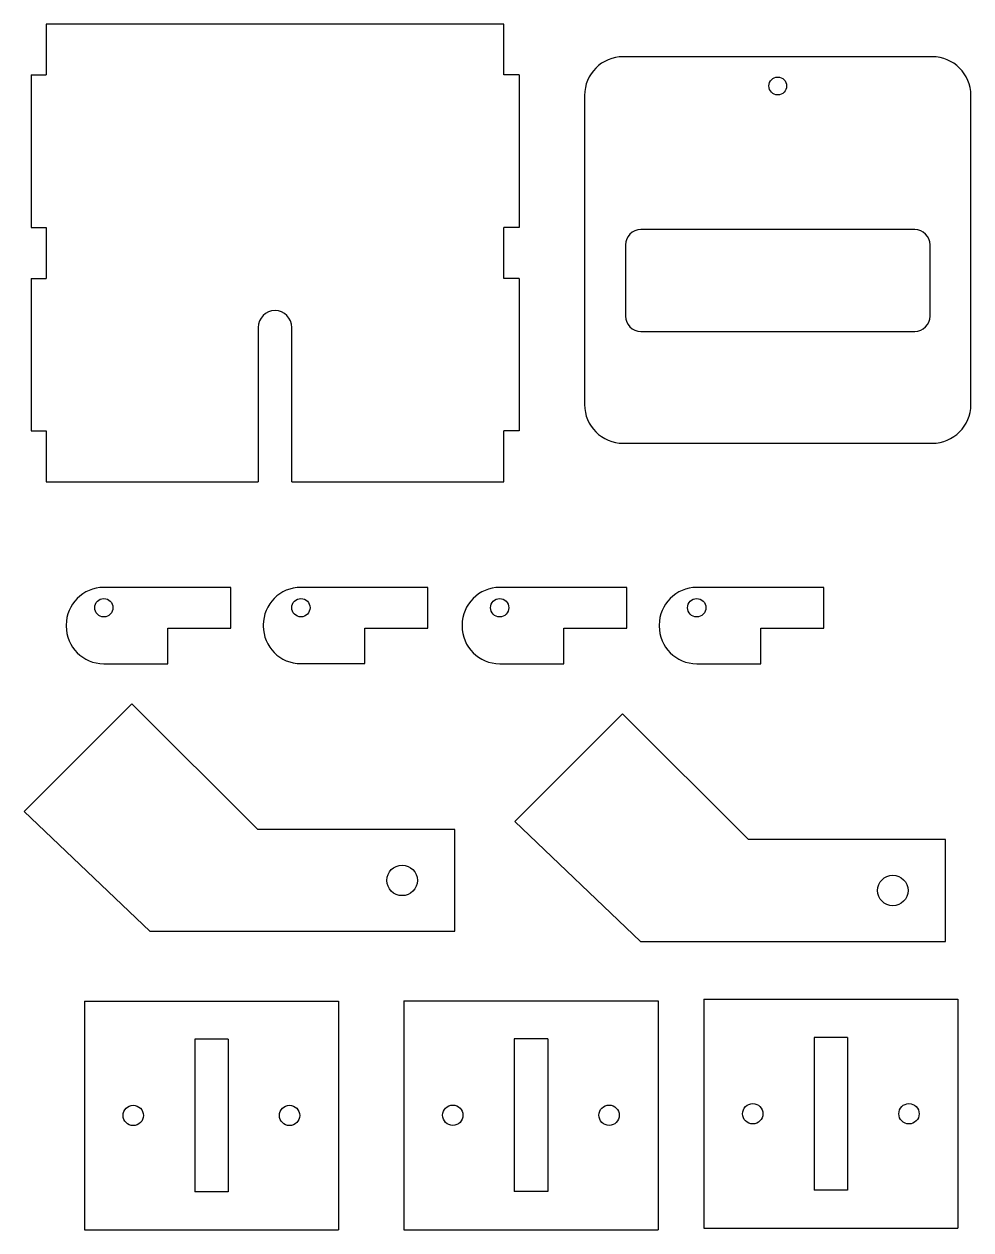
# Model space of a CAD drawing. Header units: millimetres. Extents: x 11 to 197, y 40 to 277.
import ezdxf

# ---------------------------------------------------------------- set-up
doc = ezdxf.new("R2010")
doc.units = ezdxf.units.MM

msp = doc.modelspace()

# ---------------------------------------------------------------- linework, layer by layer
at = {"color": 7, "linetype": 'Continuous', "lineweight": 25}
for p, q in [((105.13, 277.2), (15.13, 277.2)), ((15.13, 277.2), (15.13, 267.2)), ((105.13, 267.2), (105.13, 277.2)), ((189.43, 270.79), (128.63, 270.79)), ((12.13, 267.2), (12.13, 237.2)), ((12.13, 267.2), (15.13, 267.2)), ((108.13, 267.2), (105.13, 267.2)), ((108.13, 267.2), (108.13, 237.2)), ((121.03, 263.19), (121.03, 202.39)), ((197.03, 202.39), (197.03, 263.19)), ((12.13, 237.2), (15.13, 237.2)), ((15.13, 237.2), (15.13, 227.2)), ((108.13, 237.2), (105.13, 237.2)), ((105.13, 227.2), (105.13, 237.2)), ((185.99, 236.79), (132.08, 236.79)), ((129.08, 233.79), (129.08, 219.79)), ((188.99, 219.79), (188.99, 233.79)), ((12.13, 227.2), (12.13, 197.2)), ((12.13, 227.2), (15.13, 227.2)), ((108.13, 227.2), (105.13, 227.2)), ((108.13, 227.2), (108.13, 197.2)), ((56.83, 217.57), (56.83, 187.2)), ((63.43, 187.2), (63.43, 217.57)), ((132.08, 216.79), (185.99, 216.79)), ((12.13, 197.2), (15.13, 197.2)), ((15.13, 197.2), (15.13, 187.2)), ((108.13, 197.2), (105.13, 197.2)), ((105.13, 187.2), (105.13, 197.2)), ((128.63, 194.79), (189.43, 194.79)), ((15.13, 187.2), (56.83, 187.2)), ((63.43, 187.2), (105.13, 187.2)), ((51.45, 166.44), (26.45, 166.44)), ((51.45, 158.44), (51.45, 166.44)), ((90.22, 166.45), (65.22, 166.45)), ((90.22, 158.45), (90.22, 166.45)), ((129.33, 166.44), (104.33, 166.44)), ((129.33, 158.44), (129.33, 166.44)), ((168.1, 166.44), (143.1, 166.44)), ((168.1, 158.44), (168.1, 166.44)), ((19.05, 159.04), (19.05, 158.84)), ((57.82, 159.05), (57.82, 158.85)), ((96.93, 159.04), (96.93, 158.84)), ((135.7, 159.04), (135.7, 158.84)), ((39.05, 158.44), (51.45, 158.44)), ((39.05, 151.44), (39.05, 158.44)), ((77.82, 158.45), (90.22, 158.45)), ((77.82, 151.45), (77.82, 158.45)), ((116.93, 158.44), (129.33, 158.44)), ((116.93, 151.44), (116.93, 158.44)), ((155.7, 158.44), (168.1, 158.44)), ((155.7, 151.44), (155.7, 158.44)), ((26.45, 151.44), (39.05, 151.44)), ((65.22, 151.45), (77.82, 151.45)), ((104.33, 151.44), (116.93, 151.44)), ((143.1, 151.44), (155.7, 151.44)), ((31.98, 143.57), (10.76, 122.36)), ((56.72, 118.83), (31.98, 143.57)), ((128.52, 141.59), (107.31, 120.38)), ((153.27, 116.84), (128.52, 141.59)), ((10.76, 122.36), (35.51, 98.83)), ((95.51, 118.83), (56.72, 118.83)), ((95.51, 98.83), (95.51, 118.83)), ((107.31, 120.38), (132.06, 96.84)), ((192.06, 116.84), (153.27, 116.84)), ((192.06, 96.84), (192.06, 116.84)), ((35.51, 98.83), (95.51, 98.83)), ((132.06, 96.84), (192.06, 96.84)), ((144.48, 85.45), (144.48, 40.45)), ((144.48, 85.45), (194.48, 85.45)), ((194.48, 85.45), (194.48, 40.45)), ((22.62, 85.11), (22.62, 40.11)), ((22.62, 85.11), (72.62, 85.11)), ((72.62, 85.11), (72.62, 40.11)), ((85.48, 85.15), (85.48, 40.15)), ((85.48, 85.15), (135.48, 85.15)), ((135.48, 85.15), (135.48, 40.15)), ((44.32, 77.61), (44.32, 47.61)), ((50.92, 77.61), (44.32, 77.61)), ((50.92, 77.61), (50.92, 47.61)), ((107.18, 77.65), (107.18, 47.65)), ((113.78, 77.65), (107.18, 77.65)), ((113.78, 77.65), (113.78, 47.65)), ((166.18, 77.95), (166.18, 47.95)), ((172.78, 77.95), (166.18, 77.95)), ((172.78, 77.95), (172.78, 47.95)), ((50.92, 47.61), (44.32, 47.61)), ((113.78, 47.65), (107.18, 47.65)), ((172.78, 47.95), (166.18, 47.95)), ((144.48, 40.45), (194.48, 40.45)), ((22.62, 40.11), (72.62, 40.11)), ((85.48, 40.15), (135.48, 40.15))]:
    msp.add_line(p, q, dxfattribs=at)
for centre, radius in [((159.03, 265.04), 1.75), ((26.45, 162.44), 1.8), ((65.22, 162.45), 1.8), ((104.33, 162.44), 1.8), ((143.1, 162.44), 1.8), ((85.13, 108.83), 3), ((181.67, 106.84), 3), ((32.24, 62.61), 2), ((62.99, 62.61), 2), ((95.11, 62.65), 2), ((125.85, 62.65), 2), ((154.11, 62.95), 2), ((184.85, 62.95), 2)]:
    msp.add_circle(centre, radius, dxfattribs=at)
for centre, radius, start, end in [((128.63, 263.19), 7.6, 90, 180), ((189.43, 263.19), 7.6, 0, 90), ((132.08, 233.79), 3, 90, 180), ((185.99, 233.79), 3, 0, 90), ((60.13, 217.57), 3.3, 0, 180), ((132.08, 219.79), 3, 180, 270), ((185.99, 219.79), 3, 270, 0), ((128.63, 202.39), 7.6, 180, 270), ((189.43, 202.39), 7.6, 270, 0), ((26.45, 159.04), 7.4, 90, 180), ((65.22, 159.05), 7.4, 90, 180), ((104.33, 159.04), 7.4, 90, 180), ((143.1, 159.04), 7.4, 90, 180), ((26.45, 158.84), 7.4, 180, 270), ((65.22, 158.85), 7.4, 180, 270), ((104.33, 158.84), 7.4, 180, 270), ((143.1, 158.84), 7.4, 180, 270)]:
    msp.add_arc(centre, radius, start, end, dxfattribs=at)

doc.saveas('drawing.dxf')
